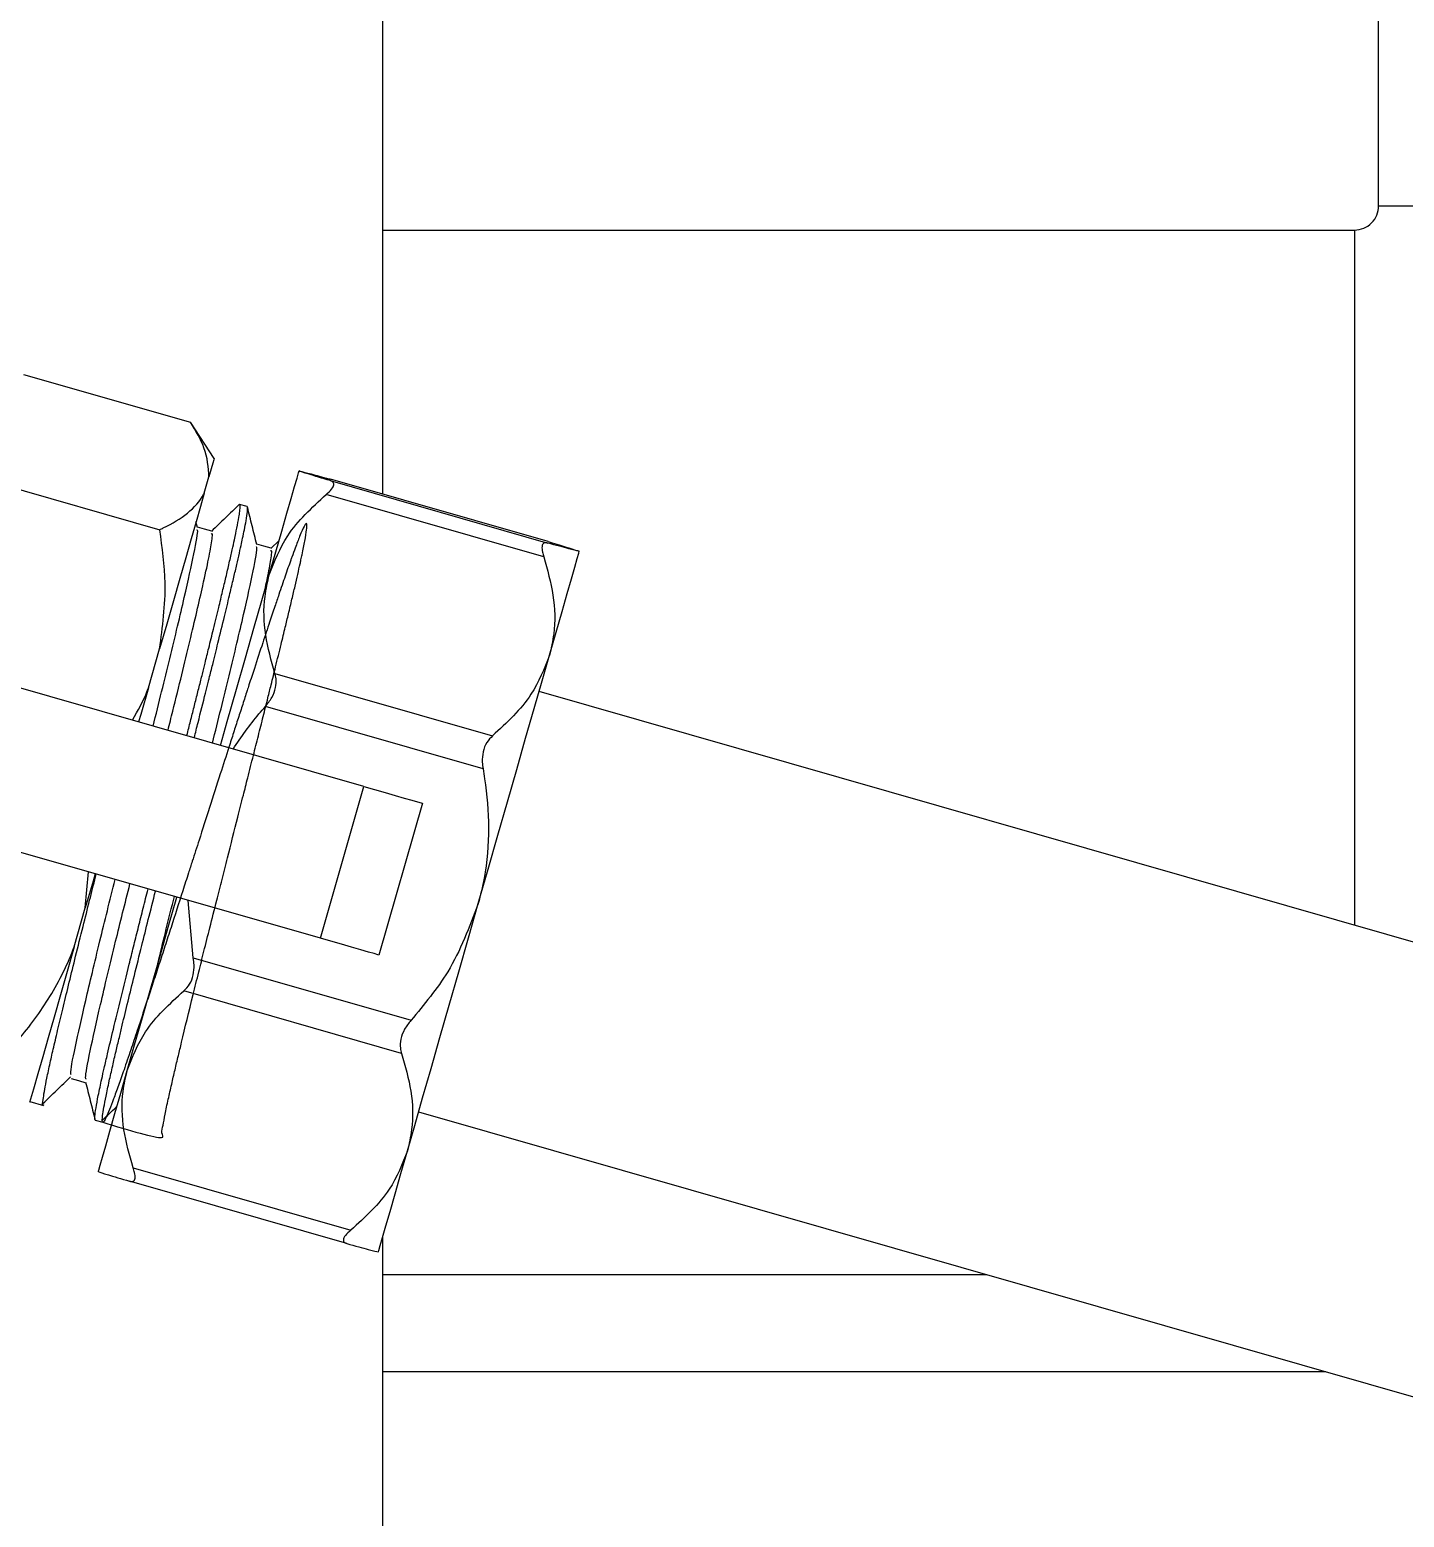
# Model space of a CAD drawing. Extents: x 150 to 4150, y 50 to 2920.
# Drawn here: x 965.7 to 1107.2, y 1166.5 to 1319.5 of the extents above; entities that cross this region are included whole.
import ezdxf

# ---------------------------------------------------------------- set-up
doc = ezdxf.new("R2010")
doc.units = 0
doc.header["$LTSCALE"] = 10
doc.linetypes.add('SLD-KATı', pattern=[0])
doc.layers.get('0').update_dxf_attribs({"linetype": 'CONTINUOUS'})

msp = doc.modelspace()

# ---------------------------------------------------------------- linework, layer by layer
at = {"color": 7, "linetype": 'SLD-KATı'}
for p, q in [((1002.03, 1271.73), (1002.03, 1403.29)), ((965.06, 1284.06), (982.25, 1279.13)), ((984.68, 1275.4), (982.25, 1279.13)), ((993.42, 1274.12), (993.42, 1274.12)), ((961.89, 1273.01), (979.08, 1268.08)), ((983.66, 1271.85), (984.14, 1273.51)), ((996.61, 1273.13), (1019.02, 1266.7)), ((1019.06, 1266.85), (996.66, 1273.27)), ((988.07, 1270.45), (987.3, 1270.67)), ((1018.61, 1265.28), (996.2, 1271.7)), ((982.97, 1268.29), (982.81, 1268.89)), ((991.37, 1266.98), (990.51, 1266.16)), ((1022.26, 1265.86), (1022.25, 1265.86)), ((1000.1, 1241.65), (952.4, 1255.32)), ((977.92, 1251.82), (979.07, 1255.82)), ((990.93, 1253.29), (1013.33, 1246.87)), ((1126.27, 1220.44), (1018.12, 1251.44)), ((1012.36, 1243.47), (989.95, 1249.89)), ((995.62, 1226.03), (1000.1, 1241.65)), ((1006.11, 1239.93), (1001.63, 1224.31)), ((995.62, 1226.03), (947.92, 1239.7)), ((971.42, 1229.15), (971.74, 1232.87)), ((982.53, 1224.01), (982.01, 1229.93)), ((970.28, 1225.15), (971.42, 1229.15)), ((982.53, 1224.01), (1004.94, 1217.59)), ((1003.97, 1214.19), (981.56, 1220.62)), ((965.72, 1209.24), (967.11, 1208.84)), ((1005.72, 1208.18), (1113.87, 1177.18)), ((972.45, 1207.32), (972.42, 1207.34)), ((972.45, 1207.31), (973.21, 1207.1)), ((972.75, 1202.03), (972.75, 1202.02)), ((976.35, 1202.42), (998.75, 1196)), ((998.35, 1194.61), (975.95, 1201.03)), ((1002.03, 1038.92), (1002.03, 1195.29)), ((1001.59, 1193.76), (1001.59, 1193.76)), ((1099.09, 1181.42), (1002.03, 1181.42))]:
    msp.add_line(p, q, dxfattribs=at)
at = {"color": 8, "linetype": 'SLD-KATı'}
for p, q in [((1104.53, 1301.42), (1104.53, 1393.61)), ((1002.03, 1298.92), (1102.03, 1298.92)), ((1002.03, 1191.42), (1064.2, 1191.42))]:
    msp.add_line(p, q, dxfattribs=at)
at = {"color": 7, "linetype": 'SLD-KATı', "flags": 128}
for points in [[(984.68, 1275.4), (984.65, 1275.28), (984.54, 1274.92), (984.37, 1274.33), (984.14, 1273.51)], [(990.35, 1263.42), (991.03, 1265.81), (991.64, 1267.93), (992.17, 1269.77), (992.61, 1271.3), (992.95, 1272.51), (993.21, 1273.39), (993.36, 1273.93), (993.42, 1274.12)], [(983.66, 1271.85), (983.27, 1270.48), (982.82, 1268.9), (982.31, 1267.13), (981.75, 1265.17), (981.14, 1263.05), (980.49, 1260.77), (979.8, 1258.36), (979.07, 1255.82)], [(984.45, 1267.92), (983.69, 1268.13), (982.95, 1268.35)], [(990.55, 1266.17), (989.79, 1266.38), (989.06, 1266.6)], [(1019.19, 1255.15), (1019.87, 1257.54), (1020.48, 1259.67), (1021.01, 1261.5), (1021.45, 1263.03), (1021.79, 1264.24), (1022.05, 1265.12), (1022.2, 1265.66), (1022.26, 1265.86)], [(985.32, 1245.88), (986.03, 1248.34), (986.98, 1251.68), (987.9, 1254.89), (988.78, 1257.93), (989.59, 1260.78), (990.35, 1263.42)], [(1011.86, 1229.6), (1012.88, 1233.14), (1013.88, 1236.64), (1014.87, 1240.08), (1015.82, 1243.41), (1016.74, 1246.62), (1017.61, 1249.67), (1018.43, 1252.52), (1019.19, 1255.15)], [(977.92, 1251.82), (977.13, 1249.05), (976.91, 1248.3)], [(1000.1, 1241.65), (1001.18, 1241.34), (1002.27, 1241.03), (1003.31, 1240.73), (1004.25, 1240.46), (1005.03, 1240.24), (1005.62, 1240.07), (1005.99, 1239.96), (1006.11, 1239.93)], [(972.43, 1232.67), (972.22, 1231.92), (971.42, 1229.15)], [(975.74, 1212.44), (976.48, 1215.05), (977.3, 1217.88), (978.16, 1220.9), (979.08, 1224.09), (980.03, 1227.41), (980.85, 1230.26)], [(1004.58, 1204.17), (1005.32, 1206.78), (1006.13, 1209.61), (1007, 1212.63), (1007.91, 1215.82), (1008.87, 1219.15), (1009.85, 1222.57), (1010.85, 1226.07), (1011.86, 1229.6)], [(970.28, 1225.15), (969.55, 1222.61), (968.86, 1220.2), (968.2, 1217.92), (967.6, 1215.8), (967.04, 1213.84), (966.53, 1212.07), (966.08, 1210.49), (965.68, 1209.12)], [(1001.63, 1224.31), (1001.51, 1224.34), (1001.14, 1224.45), (1000.55, 1224.62), (999.77, 1224.84), (998.83, 1225.11), (997.79, 1225.41), (996.7, 1225.72), (995.62, 1226.03)], [(972.75, 1202.03), (972.8, 1202.18), (972.94, 1202.68), (973.18, 1203.52), (973.52, 1204.69), (973.94, 1206.19), (974.46, 1207.99), (975.06, 1210.08), (975.74, 1212.44)], [(969.96, 1211.6), (970.72, 1211.38), (971.46, 1211.17)], [(1001.59, 1193.76), (1001.63, 1193.91), (1001.78, 1194.41), (1002.02, 1195.25), (1002.35, 1196.43), (1002.78, 1197.92), (1003.3, 1199.72), (1003.9, 1201.81), (1004.58, 1204.17)]]:
    msp.add_lwpolyline(points, dxfattribs=at)
at = {"color": 7, "linetype": 'SLD-KATı'}
for points, knots in [([(1102.03, 1298.92), (1102.36, 1298.95), (1103.02, 1299.02), (1103.84, 1299.61), (1104.43, 1300.43), (1104.5, 1301.09), (1104.53, 1301.42)], [0, 0, 0, 0, 0.25008, 0.499979, 0.749704, 1, 1, 1, 1]), ([(984.14, 1273.51), (984.08, 1274.49), (983.97, 1276.27), (982.78, 1278.25), (982.25, 1279.13)], [0, 0, 0, 0, 0.551496, 1, 1, 1, 1]), ([(996.61, 1273.13), (995.8, 1273.37), (993.98, 1273.92), (993.61, 1274.05), (993.42, 1274.12)], [0, 0, 0, 0, 0.4489897, 1, 1, 1, 1]), ([(993.42, 1274.12), (993.44, 1274.12), (993.52, 1274.11), (994.38, 1273.89), (995.66, 1273.55), (996.51, 1273.31), (996.66, 1273.27)], [0, 0, 0, 0, 0.191123, 0.553711, 0.926732, 1, 1, 1, 1]), ([(996.2, 1271.7), (996.41, 1271.89), (996.82, 1272.26), (997.04, 1272.73), (996.92, 1273), (996.7, 1273.09), (996.61, 1273.13)], [0, 0, 0, 0, 0.280705, 0.562824, 0.825733, 1, 1, 1, 1]), ([(979.08, 1268.08), (979.2, 1268.14), (980.29, 1268.65), (982.09, 1269.75), (983.25, 1271.05), (983.64, 1271.81), (983.66, 1271.85)], [0, 0, 0, 0, 0.057851, 0.509017, 0.970892, 1, 1, 1, 1]), ([(981.87, 1246.87), (981.87, 1246.89), (982, 1247.4), (982.25, 1248.38), (982.61, 1249.81), (982.96, 1251.22), (983.25, 1252.35), (983.51, 1253.39), (983.78, 1254.5), (984.17, 1256.06), (984.64, 1258), (985.12, 1259.95), (985.54, 1261.71), (985.91, 1263.25), (986.24, 1264.68), (986.53, 1265.97), (986.8, 1267.18), (987.04, 1268.35), (987.22, 1269.31), (987.31, 1269.92), (987.36, 1270.32), (987.36, 1270.58), (987.33, 1270.7), (987.28, 1270.66), (987.26, 1270.65)], [0, 0, 0, 0, 0.00119, 0.036663, 0.072135, 0.107607, 0.143078, 0.159759, 0.189316, 0.231749, 0.287056, 0.354778, 0.408895, 0.459205, 0.515915, 0.572624, 0.62289, 0.688836, 0.766722, 0.824385, 0.860282, 0.920329, 0.974317, 1, 1, 1, 1]), ([(987.27, 1270.67), (986.79, 1270.21), (985.84, 1269.29), (984.89, 1268.37), (984.41, 1267.91)], [0, 0, 0, 0, 0.500024, 1, 1, 1, 1]), ([(990.35, 1263.42), (990.89, 1264.8), (992.1, 1267.92), (994.74, 1270.35), (996.2, 1271.7)], [0, 0, 0, 0, 0.444644, 1, 1, 1, 1]), ([(982.63, 1246.66), (982.76, 1247.19), (983.16, 1248.76), (983.64, 1250.66), (984, 1252.1), (984.12, 1252.59), (984.16, 1252.73), (984.29, 1253.26), (984.6, 1254.5), (985.14, 1256.68), (985.72, 1259.06), (986.23, 1261.18), (986.62, 1262.84), (986.94, 1264.19), (987.22, 1265.39), (987.44, 1266.39), (987.63, 1267.29), (987.81, 1268.17), (988, 1269.16), (988.11, 1269.94), (988.13, 1270.38), (988.09, 1270.43), (988.07, 1270.45)], [0, 0, 0, 0, 0.039453, 0.117242, 0.146307, 0.153997, 0.15677, 0.157124, 0.196587, 0.258438, 0.34124, 0.411789, 0.466516, 0.517393, 0.568269, 0.619146, 0.657148, 0.708775, 0.774024, 0.866099, 0.94256, 1, 1, 1, 1]), ([(989.07, 1266.54), (988.91, 1267.18), (988.59, 1268.47), (988.27, 1269.75), (988.11, 1270.4)], [0, 0, 0, 0, 0.499968, 1, 1, 1, 1]), ([(973.21, 1207.1), (975.95, 1206.28), (979.92, 1205.08), (979.16, 1206), (979.44, 1206.74), (979.61, 1207.91), (979.93, 1209.34), (980.28, 1210.91), (980.63, 1212.43), (980.98, 1213.88), (981.56, 1216.31), (982.26, 1219.2), (983.07, 1222.45), (983.64, 1224.76), (984.26, 1227.22), (984.89, 1229.69), (985.5, 1232.1), (986.22, 1234.95), (986.95, 1237.86), (987.65, 1240.61), (988.18, 1242.72), (988.7, 1244.77), (989.23, 1246.87), (989.73, 1248.86), (990.17, 1250.6), (990.59, 1252.31), (991.05, 1254.16), (991.54, 1256.16), (991.98, 1257.96), (992.35, 1259.51), (992.69, 1260.92), (993.01, 1262.28), (993.29, 1263.5), (993.48, 1264.37), (993.63, 1265.03), (993.81, 1265.88), (994.04, 1267.06), (994.2, 1268.06), (994.24, 1268.62), (994.17, 1268.77), (993.94, 1268.47), (993.55, 1267.6), (993.09, 1266.39), (992.76, 1265.49), (992.51, 1264.8), (992.28, 1264.15), (991.99, 1263.3), (991.67, 1262.39), (991.32, 1261.35), (990.9, 1260.1), (990.35, 1258.46), (989.65, 1256.35), (988.93, 1254.17), (988.39, 1252.49), (987.98, 1251.25), (987.62, 1250.11), (987.15, 1248.66), (986.67, 1247.19), (986.07, 1245.29), (985.24, 1242.73), (984.21, 1239.53), (983.25, 1236.51), (982.53, 1234.27), (981.97, 1232.54), (981.23, 1230.24), (980.42, 1227.71), (979.61, 1225.2), (979, 1223.32), (978.01, 1220.29), (977.02, 1217.3), (976.05, 1214.42), (975.41, 1212.51), (974.81, 1210.83), (974.14, 1208.98), (973.52, 1207.45), (973.21, 1206.98), (973.15, 1207.24), (973.2, 1207.92), (973.44, 1209.28), (973.85, 1211.21), (974.21, 1212.8), (974.56, 1214.33), (974.9, 1215.73), (975.3, 1217.42), (975.81, 1219.52), (976.48, 1222.25), (977.18, 1225.08), (977.91, 1227.99), (978.4, 1229.91), (978.65, 1230.89)], [0, 0, 0, 0, 0.0280377, 0.0405733, 0.053819, 0.0670646, 0.0813639, 0.0933251, 0.1034144, 0.1124571, 0.1204532, 0.145917, 0.1570133, 0.1666342, 0.1772761, 0.1893587, 0.198326, 0.2074776, 0.2247962, 0.2340489, 0.2415259, 0.2511493, 0.2598412, 0.2685333, 0.2772257, 0.2833701, 0.292191, 0.3036876, 0.3133119, 0.3209186, 0.3300766, 0.3387636, 0.3474508, 0.3561383, 0.3594351, 0.3643825, 0.3792244, 0.3969189, 0.410663, 0.4252538, 0.440937, 0.4614236, 0.475826, 0.4848452, 0.4878652, 0.4943815, 0.5008984, 0.5074144, 0.5139314, 0.5216445, 0.5309951, 0.5426151, 0.5558463, 0.564027, 0.5667762, 0.5732968, 0.5798175, 0.5863382, 0.5928589, 0.6045785, 0.6191976, 0.6332563, 0.6423607, 0.6474269, 0.6552725, 0.6717763, 0.680572, 0.68934, 0.69808, 0.7245324, 0.7365887, 0.7506715, 0.7635574, 0.7769225, 0.8038861, 0.8295336, 0.8426738, 0.855733, 0.8821919, 0.8964273, 0.9084309, 0.9185115, 0.9272298, 0.9345862, 0.9478305, 0.9610751, 0.9754641, 0.9873619, 1, 1, 1, 1]), ([(978.4, 1247.87), (978.99, 1250.24), (980.22, 1255.2), (981.68, 1261.38), (982.67, 1265.85), (983.08, 1268.11), (982.93, 1268.06), (982.9, 1268.04)], [0, 0, 0, 0, 0.218288, 0.455772, 0.690541, 0.928288, 1, 1, 1, 1]), ([(979.07, 1255.82), (979.37, 1258.07), (979.92, 1262.14), (979.34, 1266.24), (979.08, 1268.08)], [0, 0, 0, 0, 0.551503, 1, 1, 1, 1]), ([(979.93, 1247.43), (980.09, 1248.09), (980.93, 1251.43), (982.23, 1256.77), (983.44, 1261.95), (984.15, 1265.22), (984.43, 1266.79), (984.55, 1267.77), (984.43, 1267.68), (984.37, 1267.63)], [0, 0, 0, 0, 0.055592, 0.281469, 0.506727, 0.652253, 0.7996, 0.885544, 1, 1, 1, 1]), ([(984.51, 1246.12), (985.1, 1248.49), (986.32, 1253.45), (987.79, 1259.63), (988.78, 1264.1), (989.18, 1266.36), (989.03, 1266.31), (989, 1266.29)], [0, 0, 0, 0, 0.218288, 0.455772, 0.690541, 0.928288, 1, 1, 1, 1]), ([(989.87, 1261.75), (989.99, 1262.29), (990.32, 1263.81), (990.53, 1265.03), (990.65, 1266.03), (990.54, 1265.93), (990.47, 1265.88)], [0, 0, 0, 0, 0.191929, 0.534325, 0.734036, 1, 1, 1, 1]), ([(1019.02, 1266.7), (1018.87, 1266.72), (1018.57, 1266.76), (1018.39, 1266.41), (1018.43, 1265.87), (1018.56, 1265.45), (1018.61, 1265.28)], [0, 0, 0, 0, 0.28071, 0.562827, 0.825737, 1, 1, 1, 1]), ([(1022.26, 1265.86), (1022.05, 1265.9), (1021.67, 1265.98), (1019.84, 1266.48), (1019.02, 1266.7)], [0, 0, 0, 0, 0.5510099, 1, 1, 1, 1]), ([(1019.06, 1266.85), (1019.2, 1266.81), (1020.03, 1266.56), (1021.3, 1266.17), (1022.16, 1265.9), (1022.23, 1265.87), (1022.26, 1265.86)], [0, 0, 0, 0, 0.073268, 0.436538, 0.808875, 1, 1, 1, 1]), ([(1018.61, 1265.28), (1018.97, 1263.96), (1019.72, 1261.3), (1019.82, 1257.88), (1019.36, 1255.88), (1019.19, 1255.15)], [0, 0, 0, 0, 0.382407, 0.77465, 1, 1, 1, 1]), ([(990.93, 1253.29), (990.56, 1254.61), (989.82, 1257.27), (989.72, 1260.69), (990.18, 1262.69), (990.35, 1263.42)], [0, 0, 0, 0, 0.382408, 0.774654, 1, 1, 1, 1]), ([(1019.19, 1255.15), (1018.65, 1253.77), (1017.43, 1250.66), (1014.8, 1248.22), (1013.33, 1246.87)], [0, 0, 0, 0, 0.44464, 1, 1, 1, 1]), ([(989.95, 1249.89), (990.19, 1250.19), (990.67, 1250.79), (991.04, 1251.81), (991.1, 1252.66), (990.98, 1253.12), (990.93, 1253.29)], [0, 0, 0, 0, 0.28069, 0.562827, 0.825749, 1, 1, 1, 1]), ([(976.27, 1248.48), (976.83, 1249.46), (977.45, 1250.55), (977.88, 1251.71), (977.92, 1251.82)], [0, 0, 0, 0, 0.904102, 1, 1, 1, 1]), ([(986.63, 1245.51), (987.47, 1246.74), (988.51, 1248.26), (989.73, 1249.63), (989.95, 1249.89)], [0, 0, 0, 0, 0.813758, 1, 1, 1, 1]), ([(1013.33, 1246.87), (1013.12, 1246.66), (1012.69, 1246.23), (1012.33, 1245.25), (1012.24, 1244.29), (1012.32, 1243.7), (1012.36, 1243.47)], [0, 0, 0, 0, 0.280706, 0.562836, 0.825758, 1, 1, 1, 1]), ([(1012.36, 1243.47), (1012.41, 1243.13), (1012.74, 1241.12), (1013.04, 1237.35), (1012.73, 1233.01), (1012.08, 1230.47), (1011.86, 1229.6)], [0, 0, 0, 0, 0.073266, 0.436545, 0.80887, 1, 1, 1, 1]), ([(967.12, 1208.88), (967.11, 1208.87), (966.98, 1208.68), (967.07, 1209.49), (967.35, 1211.12), (967.77, 1213.1), (968.17, 1214.84), (968.62, 1216.78), (969.34, 1219.76), (970.2, 1223.29), (971.14, 1227.06), (971.83, 1229.81), (972.29, 1231.63), (972.52, 1232.54), (972.54, 1232.64)], [0, 0, 0, 0, 0.007941, 0.161378, 0.3164, 0.399451, 0.470005, 0.546803, 0.623604, 0.77834, 0.862237, 0.932237, 0.992359, 1, 1, 1, 1]), ([(969.97, 1212.02), (969.95, 1212.04), (969.84, 1212.12), (970.32, 1214.63), (971.37, 1219.28), (972.8, 1225.31), (973.95, 1229.93), (974.48, 1232.09)], [0, 0, 0, 0, 0.072996, 0.319207, 0.562183, 0.794866, 1, 1, 1, 1]), ([(971.53, 1211.52), (971.49, 1211.53), (971.36, 1211.59), (971.84, 1214.17), (972.91, 1218.94), (974.35, 1224.99), (975.51, 1229.63), (976.01, 1231.65)], [0, 0, 0, 0, 0.1050046, 0.3430056, 0.5778788, 0.815853, 1, 1, 1, 1]), ([(972.41, 1207.38), (972.41, 1207.4), (972.39, 1207.46), (972.4, 1207.77), (972.5, 1208.49), (972.7, 1209.6), (972.92, 1210.66), (973.12, 1211.6), (973.38, 1212.72), (973.76, 1214.38), (974.32, 1216.74), (975.07, 1219.83), (975.78, 1222.74), (976.38, 1225.14), (976.84, 1226.99), (977.32, 1228.9), (977.67, 1230.28), (977.86, 1231.03), (977.88, 1231.11)], [0, 0, 0, 0, 0.024446, 0.078037, 0.17769, 0.27266, 0.323036, 0.367338, 0.420705, 0.483144, 0.578954, 0.687066, 0.789661, 0.840248, 0.891032, 0.942009, 0.993518, 1, 1, 1, 1]), ([(978.88, 1223.42), (978.93, 1223.61), (979.4, 1225.59), (980.02, 1228.09), (980.59, 1230.34)], [0, 0, 0, 0, 0.100132, 1, 1, 1, 1]), ([(1011.86, 1229.6), (1010.95, 1227.18), (1009.29, 1222.79), (1006.29, 1219.2), (1004.94, 1217.59)], [0, 0, 0, 0, 0.551011, 1, 1, 1, 1]), ([(963.79, 1214.74), (963.95, 1214.92), (965.34, 1216.5), (967.75, 1219.71), (969.53, 1223.16), (970.23, 1225.04), (970.28, 1225.15)], [0, 0, 0, 0, 0.057843, 0.509014, 0.970883, 1, 1, 1, 1]), ([(981.56, 1220.62), (981.78, 1220.83), (982.2, 1221.26), (982.56, 1222.22), (982.65, 1223.18), (982.57, 1223.77), (982.53, 1224.01)], [0, 0, 0, 0, 0.2806881, 0.5628408, 0.8257466, 1, 1, 1, 1]), ([(975.74, 1212.44), (976.27, 1213.81), (977.47, 1216.88), (980.1, 1219.28), (981.56, 1220.62)], [0, 0, 0, 0, 0.444646, 1, 1, 1, 1]), ([(1004.94, 1217.59), (1004.7, 1217.29), (1004.22, 1216.69), (1003.85, 1215.67), (1003.8, 1214.82), (1003.92, 1214.37), (1003.97, 1214.19)], [0, 0, 0, 0, 0.280701, 0.562838, 0.825755, 1, 1, 1, 1]), ([(1003.97, 1214.19), (1004.34, 1212.89), (1005.09, 1210.26), (1005.2, 1206.87), (1004.74, 1204.89), (1004.58, 1204.17)], [0, 0, 0, 0, 0.382414, 0.774657, 1, 1, 1, 1]), ([(976.35, 1202.42), (975.98, 1203.72), (975.22, 1206.36), (975.12, 1209.75), (975.57, 1211.72), (975.74, 1212.44)], [0, 0, 0, 0, 0.382407, 0.774649, 1, 1, 1, 1]), ([(967.06, 1209.04), (967.53, 1209.5), (968.48, 1210.41), (969.43, 1211.32), (969.91, 1211.77)], [0, 0, 0, 0, 0.499999, 1, 1, 1, 1]), ([(971.44, 1211.23), (971.61, 1210.59), (971.93, 1209.3), (972.25, 1208.02), (972.41, 1207.37)], [0, 0, 0, 0, 0.499972, 1, 1, 1, 1]), ([(973.16, 1207.29), (973.63, 1207.75), (974.14, 1208.23), (974.65, 1208.72), (974.68, 1208.75)], [0, 0, 0, 0, 0.938161, 1, 1, 1, 1]), ([(1004.58, 1204.17), (1004.04, 1202.81), (1002.84, 1199.73), (1000.21, 1197.33), (998.75, 1196)], [0, 0, 0, 0, 0.444647, 1, 1, 1, 1]), ([(972.75, 1202.03), (972.95, 1201.95), (973.31, 1201.82), (975.13, 1201.28), (975.95, 1201.03)], [0, 0, 0, 0, 0.55101, 1, 1, 1, 1]), ([(975.95, 1201.03), (976.09, 1201.01), (976.39, 1200.96), (976.57, 1201.3), (976.53, 1201.83), (976.4, 1202.25), (976.35, 1202.42)], [0, 0, 0, 0, 0.280686, 0.562838, 0.825731, 1, 1, 1, 1]), ([(998.75, 1196), (998.54, 1195.81), (998.13, 1195.44), (997.92, 1194.99), (998.04, 1194.72), (998.26, 1194.64), (998.35, 1194.61)], [0, 0, 0, 0, 0.280702, 0.56285, 0.825776, 1, 1, 1, 1]), ([(998.35, 1194.61), (999.18, 1194.38), (1001.01, 1193.88), (1001.38, 1193.8), (1001.59, 1193.76)], [0, 0, 0, 0, 0.44899, 1, 1, 1, 1])]:
    msp.add_open_spline(points, degree=3, knots=knots, dxfattribs=at)
at = {"color": 8, "linetype": 'SLD-KATı'}
for points, knots in [([(1104.53, 1301.42), (1109.85, 1301.42), (1120.71, 1301.42), (1136.15, 1301.42), (1145.73, 1301.42), (1150.16, 1301.42)], [0, 0, 0, 0, 0.340297, 0.694895, 1, 1, 1, 1]), ([(1102.03, 1298.92), (1102.03, 1293.6), (1102.03, 1282.73), (1102.03, 1266.57), (1102.03, 1251), (1102.03, 1239.22), (1102.03, 1231.56), (1102.03, 1228.57), (1102.03, 1227.39)], [0, 0, 0, 0, 0.203945, 0.41646, 0.630059, 0.836812, 0.935619, 1, 1, 1, 1])]:
    msp.add_open_spline(points, degree=3, knots=knots, dxfattribs=at)

doc.saveas('drawing.dxf')
